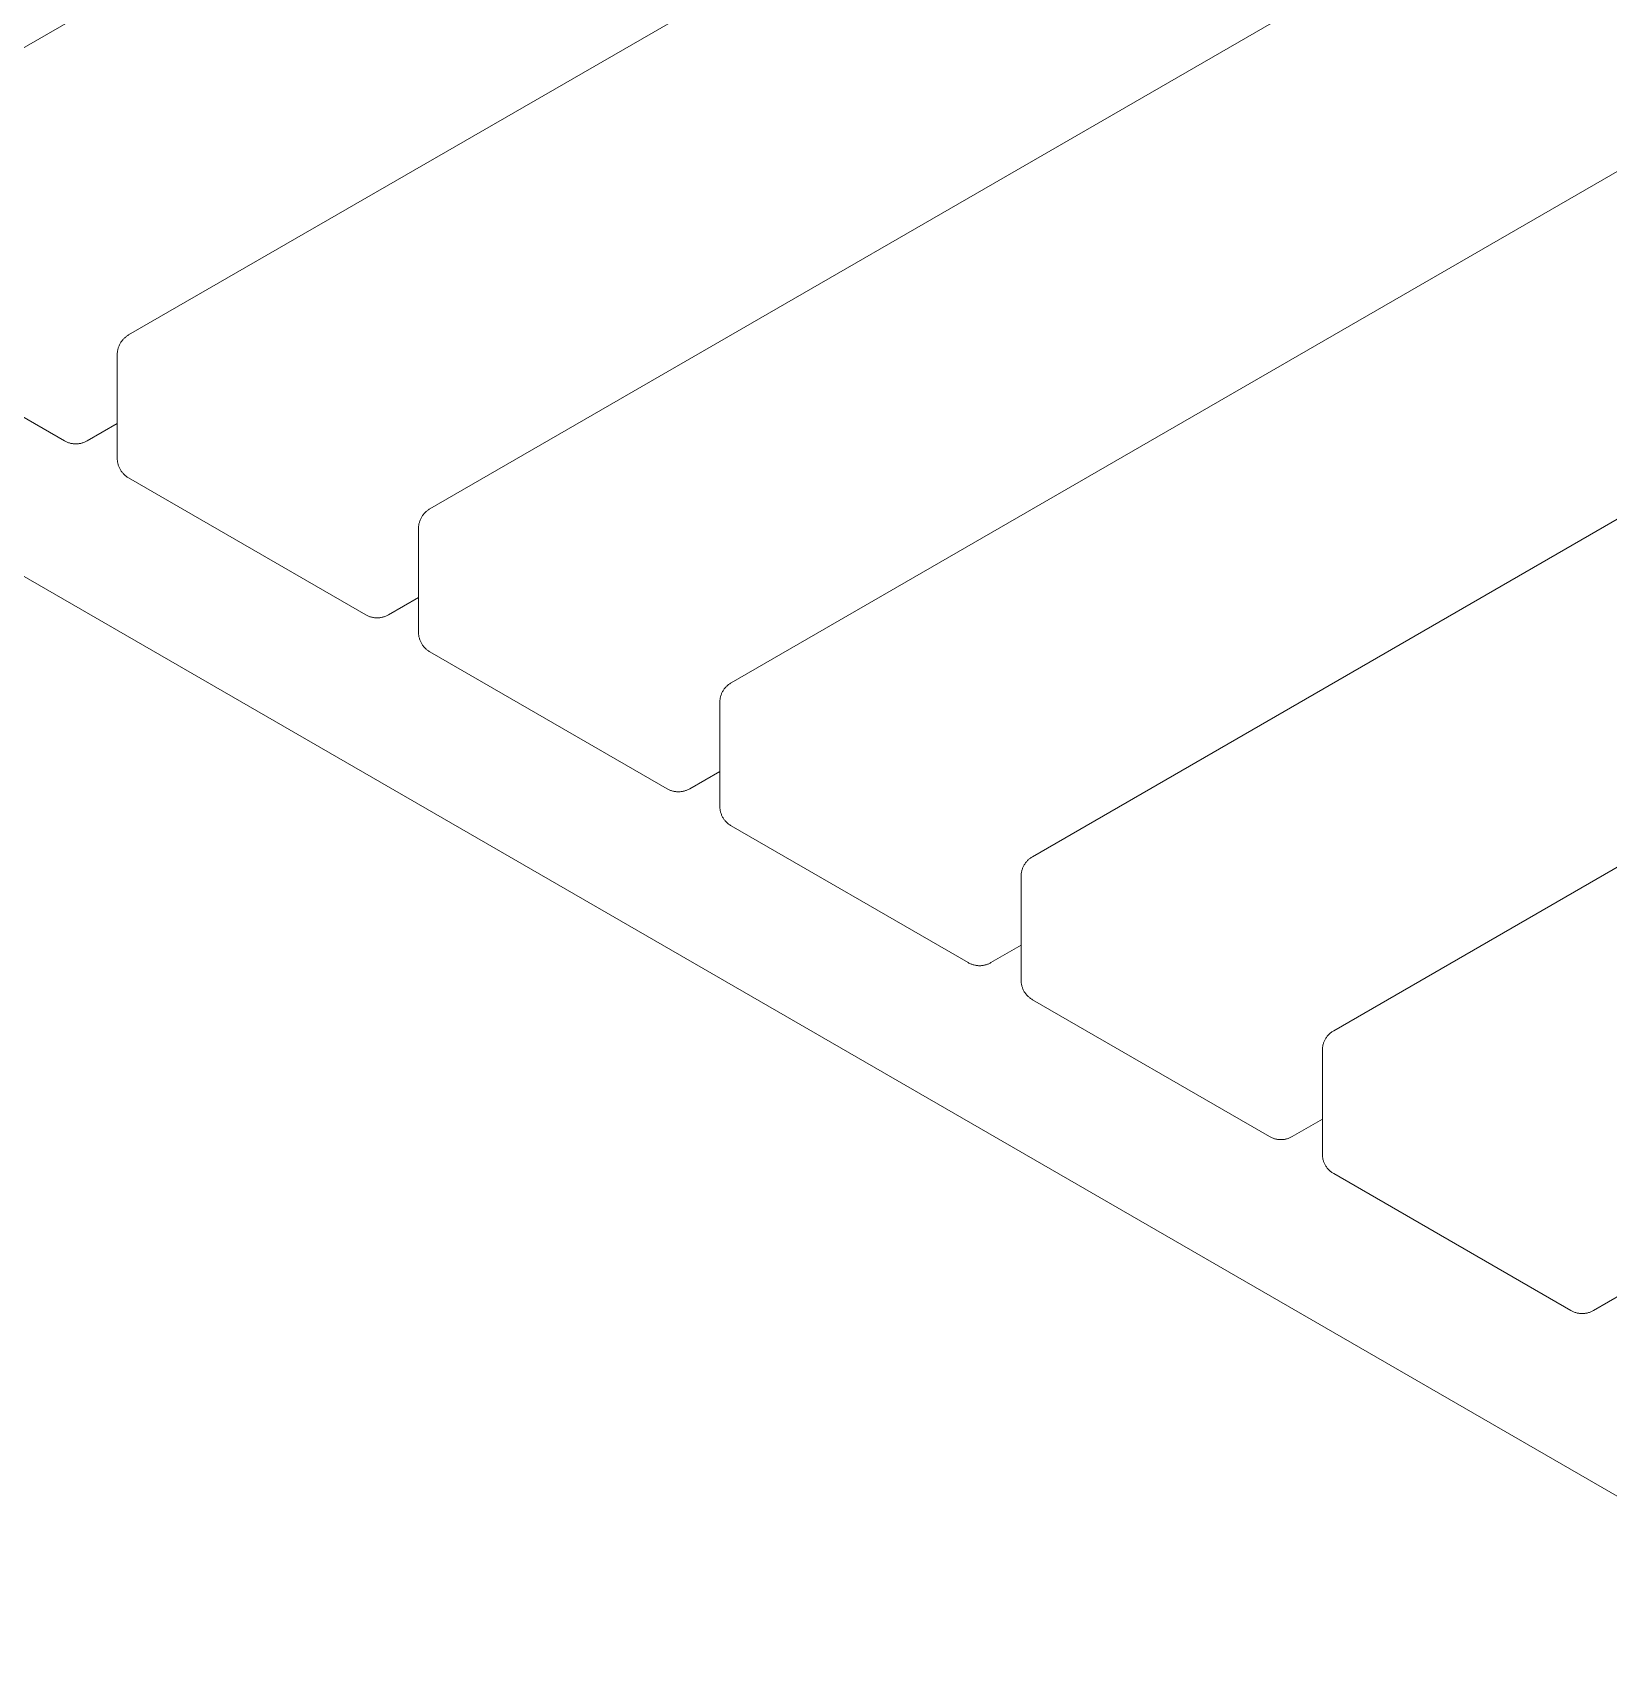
# Model space of a CAD drawing. Header units: inches. Extents: x -2 to 171, y -5 to 121.
# Drawn here: x 147.93 to 156.93, y 43.64 to 52.9 of the extents above; entities that cross this region are included whole.
import ezdxf

# ---------------------------------------------------------------- set-up
doc = ezdxf.new("R2010")
doc.units = ezdxf.units.IN
doc.layers.add('ZANO_R', color=7, linetype='Continuous', lineweight=0)

msp = doc.modelspace()

# ---------------------------------------------------------------- linework, layer by layer
at = {"layer": 'ZANO_R'}
for p, q in [((125.94568, 62.45379), (158.53735, 43.63698)), ((146.75426, 52.16382), (154.81063, 56.81516)), ((148.47539, 51.17012), (156.53176, 55.82147)), ((150.19653, 50.17642), (158.25289, 54.82777)), ((151.91766, 49.18273), (159.97403, 53.83407)), ((153.63879, 48.18903), (161.69516, 52.84037)), ((155.35993, 47.19533), (163.41629, 51.84668)), ((148.10919, 50.5653), (146.75426, 51.34758)), ((148.42911, 51.12461), (148.43143, 51.12833)), ((148.43143, 51.12833), (148.43386, 51.13196)), ((148.43386, 51.13196), (148.43642, 51.1355)), ((148.43642, 51.1355), (148.4391, 51.13896)), ((148.4391, 51.13896), (148.44189, 51.14233)), ((148.44189, 51.14233), (148.4448, 51.1456)), ((148.4448, 51.1456), (148.44781, 51.14877)), ((148.44781, 51.14877), (148.45093, 51.15183)), ((148.45093, 51.15183), (148.45415, 51.15479)), ((148.45415, 51.15479), (148.45747, 51.15764)), ((148.45747, 51.15764), (148.46088, 51.16038)), ((148.46088, 51.16038), (148.46438, 51.16299)), ((148.46438, 51.16299), (148.46797, 51.16549)), ((148.46797, 51.16549), (148.47164, 51.16787)), ((148.47164, 51.16787), (148.47539, 51.17012)), ((148.41066, 51.05799), (148.41073, 51.06237)), ((148.41066, 50.466), (148.41066, 51.05799)), ((148.41073, 51.06237), (148.41095, 51.06673)), ((148.41095, 51.06673), (148.41132, 51.07109)), ((148.41132, 51.07109), (148.41184, 51.07543)), ((148.41184, 51.07543), (148.4125, 51.07976)), ((148.4125, 51.07976), (148.41331, 51.08406)), ((148.41331, 51.08406), (148.41426, 51.08832)), ((148.41426, 51.08832), (148.41536, 51.09256)), ((148.41536, 51.09256), (148.4166, 51.09675)), ((148.4166, 51.09675), (148.41797, 51.1009)), ((148.41797, 51.1009), (148.41949, 51.105)), ((148.41949, 51.105), (148.42115, 51.10905)), ((148.42115, 51.10905), (148.42294, 51.11304)), ((148.42294, 51.11304), (148.42487, 51.11697)), ((148.42487, 51.11697), (148.42693, 51.12083)), ((148.42693, 51.12083), (148.42911, 51.12461)), ((148.41066, 50.6646), (148.23867, 50.5653)), ((148.11302, 50.56318), (148.10919, 50.5653)), ((148.11691, 50.56119), (148.11302, 50.56318)), ((148.12087, 50.55933), (148.11691, 50.56119)), ((148.12489, 50.55761), (148.12087, 50.55933)), ((148.12896, 50.55602), (148.12489, 50.55761)), ((148.13309, 50.55457), (148.12896, 50.55602)), ((148.13726, 50.55326), (148.13309, 50.55457)), ((148.14148, 50.55209), (148.13726, 50.55326)), ((148.14573, 50.55107), (148.14148, 50.55209)), ((148.15001, 50.55019), (148.14573, 50.55107)), ((148.15432, 50.54945), (148.15001, 50.55019)), ((148.15866, 50.54886), (148.15432, 50.54945)), ((148.16301, 50.54842), (148.15866, 50.54886)), ((148.16737, 50.54812), (148.16301, 50.54842)), ((148.17174, 50.54798), (148.16737, 50.54812)), ((148.17612, 50.54798), (148.17174, 50.54798)), ((148.18049, 50.54812), (148.17612, 50.54798)), ((148.18485, 50.54842), (148.18049, 50.54812)), ((148.1892, 50.54886), (148.18485, 50.54842)), ((148.19354, 50.54945), (148.1892, 50.54886)), ((148.19785, 50.55019), (148.19354, 50.54945)), ((148.20213, 50.55107), (148.19785, 50.55019)), ((148.20638, 50.55209), (148.20213, 50.55107)), ((148.2106, 50.55326), (148.20638, 50.55209)), ((148.21477, 50.55457), (148.2106, 50.55326)), ((148.2189, 50.55602), (148.21477, 50.55457)), ((148.22297, 50.55761), (148.2189, 50.55602)), ((148.22699, 50.55933), (148.22297, 50.55761)), ((148.23095, 50.56119), (148.22699, 50.55933)), ((148.23484, 50.56318), (148.23095, 50.56119)), ((148.23867, 50.5653), (148.23484, 50.56318)), ((148.41073, 50.46163), (148.41066, 50.466)), ((148.41095, 50.45726), (148.41073, 50.46163)), ((148.41132, 50.45291), (148.41095, 50.45726)), ((148.41184, 50.44856), (148.41132, 50.45291)), ((148.4125, 50.44424), (148.41184, 50.44856)), ((148.41331, 50.43994), (148.4125, 50.44424)), ((148.41426, 50.43567), (148.41331, 50.43994)), ((148.41536, 50.43144), (148.41426, 50.43567)), ((148.4166, 50.42725), (148.41536, 50.43144)), ((148.41797, 50.4231), (148.4166, 50.42725)), ((148.41949, 50.41899), (148.41797, 50.4231)), ((148.42115, 50.41495), (148.41949, 50.41899)), ((148.42294, 50.41096), (148.42115, 50.41495)), ((148.42487, 50.40703), (148.42294, 50.41096)), ((148.42693, 50.40317), (148.42487, 50.40703)), ((148.42911, 50.39938), (148.42693, 50.40317)), ((148.43143, 50.39567), (148.42911, 50.39938)), ((148.43386, 50.39204), (148.43143, 50.39567)), ((148.43642, 50.38849), (148.43386, 50.39204)), ((148.4391, 50.38504), (148.43642, 50.38849)), ((148.44189, 50.38167), (148.4391, 50.38504)), ((148.4448, 50.3784), (148.44189, 50.38167)), ((148.44781, 50.37523), (148.4448, 50.3784)), ((148.45093, 50.37216), (148.44781, 50.37523)), ((148.45415, 50.36921), (148.45093, 50.37216)), ((148.45747, 50.36636), (148.45415, 50.36921)), ((148.46088, 50.36362), (148.45747, 50.36636)), ((148.46438, 50.361), (148.46088, 50.36362)), ((148.46797, 50.35851), (148.46438, 50.361)), ((148.47164, 50.35613), (148.46797, 50.35851)), ((148.47539, 50.35388), (148.47164, 50.35613)), ((149.83033, 49.57161), (148.47539, 50.35388)), ((150.13773, 50.10306), (150.13911, 50.10721)), ((150.13911, 50.10721), (150.14063, 50.11131)), ((150.14063, 50.11131), (150.14228, 50.11535)), ((150.14228, 50.11535), (150.14408, 50.11934)), ((150.14408, 50.11934), (150.146, 50.12327)), ((150.146, 50.12327), (150.14806, 50.12713)), ((150.14806, 50.12713), (150.15025, 50.13092)), ((150.15025, 50.13092), (150.15256, 50.13463)), ((150.15256, 50.13463), (150.155, 50.13826)), ((150.155, 50.13826), (150.15756, 50.14181)), ((150.15756, 50.14181), (150.16023, 50.14526)), ((150.16023, 50.14526), (150.16302, 50.14863)), ((150.16302, 50.14863), (150.16593, 50.1519)), ((150.16593, 50.1519), (150.16894, 50.15507)), ((150.16894, 50.15507), (150.17206, 50.15814)), ((150.17206, 50.15814), (150.17528, 50.1611)), ((150.17528, 50.1611), (150.1786, 50.16394)), ((150.1786, 50.16394), (150.18201, 50.16668)), ((150.18201, 50.16668), (150.18551, 50.1693)), ((150.18551, 50.1693), (150.1891, 50.1718)), ((150.1891, 50.1718), (150.19278, 50.17417)), ((150.19278, 50.17417), (150.19653, 50.17642)), ((150.13179, 50.0643), (150.13186, 50.06867)), ((150.13179, 49.47231), (150.13179, 50.0643)), ((150.13186, 50.06867), (150.13209, 50.07304)), ((150.13209, 50.07304), (150.13246, 50.0774)), ((150.13246, 50.0774), (150.13297, 50.08174)), ((150.13297, 50.08174), (150.13363, 50.08606)), ((150.13363, 50.08606), (150.13444, 50.09036)), ((150.13444, 50.09036), (150.13539, 50.09463)), ((150.13539, 50.09463), (150.13649, 50.09886)), ((150.13649, 50.09886), (150.13773, 50.10306)), ((150.13179, 49.67091), (149.9598, 49.57161)), ((149.83415, 49.56948), (149.83033, 49.57161)), ((149.83804, 49.56749), (149.83415, 49.56948)), ((149.842, 49.56563), (149.83804, 49.56749)), ((149.84602, 49.56391), (149.842, 49.56563)), ((149.8501, 49.56232), (149.84602, 49.56391)), ((149.85422, 49.56087), (149.8501, 49.56232)), ((149.8584, 49.55956), (149.85422, 49.56087)), ((149.86261, 49.55839), (149.8584, 49.55956)), ((149.86686, 49.55737), (149.86261, 49.55839)), ((149.87115, 49.55649), (149.86686, 49.55737)), ((149.87546, 49.55575), (149.87115, 49.55649)), ((149.87979, 49.55517), (149.87546, 49.55575)), ((149.88414, 49.55472), (149.87979, 49.55517)), ((149.88851, 49.55443), (149.88414, 49.55472)), ((149.89288, 49.55428), (149.88851, 49.55443)), ((149.89725, 49.55428), (149.89288, 49.55428)), ((149.90162, 49.55443), (149.89725, 49.55428)), ((149.90598, 49.55472), (149.90162, 49.55443)), ((149.91033, 49.55517), (149.90598, 49.55472)), ((149.91467, 49.55575), (149.91033, 49.55517)), ((149.91898, 49.55649), (149.91467, 49.55575)), ((149.92326, 49.55737), (149.91898, 49.55649)), ((149.92752, 49.55839), (149.92326, 49.55737)), ((149.93173, 49.55956), (149.92752, 49.55839)), ((149.9359, 49.56087), (149.93173, 49.55956)), ((149.94003, 49.56232), (149.9359, 49.56087)), ((149.9441, 49.56391), (149.94003, 49.56232)), ((149.94812, 49.56563), (149.9441, 49.56391)), ((149.95208, 49.56749), (149.94812, 49.56563)), ((149.95597, 49.56948), (149.95208, 49.56749)), ((149.9598, 49.57161), (149.95597, 49.56948)), ((150.13186, 49.46793), (150.13179, 49.47231)), ((150.13209, 49.46357), (150.13186, 49.46793)), ((150.13246, 49.45921), (150.13209, 49.46357)), ((150.13297, 49.45487), (150.13246, 49.45921)), ((150.13363, 49.45054), (150.13297, 49.45487)), ((150.13444, 49.44625), (150.13363, 49.45054)), ((150.13539, 49.44198), (150.13444, 49.44625)), ((150.13649, 49.43774), (150.13539, 49.44198)), ((150.13773, 49.43355), (150.13649, 49.43774)), ((150.13911, 49.4294), (150.13773, 49.43355)), ((150.14063, 49.4253), (150.13911, 49.4294)), ((150.14228, 49.42125), (150.14063, 49.4253)), ((150.14408, 49.41726), (150.14228, 49.42125)), ((150.146, 49.41333), (150.14408, 49.41726)), ((150.14806, 49.40948), (150.146, 49.41333)), ((150.15025, 49.40569), (150.14806, 49.40948)), ((150.15256, 49.40198), (150.15025, 49.40569)), ((150.155, 49.39834), (150.15256, 49.40198)), ((150.15756, 49.3948), (150.155, 49.39834)), ((150.16023, 49.39134), (150.15756, 49.3948)), ((150.16302, 49.38797), (150.16023, 49.39134)), ((150.16593, 49.3847), (150.16302, 49.38797)), ((150.16894, 49.38153), (150.16593, 49.3847)), ((150.17206, 49.37847), (150.16894, 49.38153)), ((150.17528, 49.37551), (150.17206, 49.37847)), ((150.1786, 49.37266), (150.17528, 49.37551)), ((150.18201, 49.36993), (150.1786, 49.37266)), ((150.18551, 49.36731), (150.18201, 49.36993)), ((150.1891, 49.36481), (150.18551, 49.36731)), ((150.19278, 49.36243), (150.1891, 49.36481)), ((150.19653, 49.36018), (150.19278, 49.36243)), ((151.55146, 48.57791), (150.19653, 49.36018)), ((151.91024, 49.1781), (151.91391, 49.18047)), ((151.91391, 49.18047), (151.91766, 49.18273)), ((151.85359, 49.0837), (151.8541, 49.08804)), ((151.8541, 49.08804), (151.85477, 49.09236)), ((151.85477, 49.09236), (151.85557, 49.09666)), ((151.85557, 49.09666), (151.85653, 49.10093)), ((151.85653, 49.10093), (151.85762, 49.10516)), ((151.85762, 49.10516), (151.85886, 49.10936)), ((151.85886, 49.10936), (151.86024, 49.11351)), ((151.86024, 49.11351), (151.86176, 49.11761)), ((151.86176, 49.11761), (151.86342, 49.12166)), ((151.86342, 49.12166), (151.86521, 49.12565)), ((151.86521, 49.12565), (151.86713, 49.12957)), ((151.86713, 49.12957), (151.86919, 49.13343)), ((151.86919, 49.13343), (151.87138, 49.13722)), ((151.87138, 49.13722), (151.87369, 49.14093)), ((151.87369, 49.14093), (151.87613, 49.14456)), ((151.87613, 49.14456), (151.87869, 49.14811)), ((151.87869, 49.14811), (151.88137, 49.15157)), ((151.88137, 49.15157), (151.88416, 49.15493)), ((151.88416, 49.15493), (151.88706, 49.1582)), ((151.88706, 49.1582), (151.89008, 49.16137)), ((151.89008, 49.16137), (151.89319, 49.16444)), ((151.89319, 49.16444), (151.89641, 49.1674)), ((151.89641, 49.1674), (151.89973, 49.17025)), ((151.89973, 49.17025), (151.90314, 49.17298)), ((151.90314, 49.17298), (151.90665, 49.1756)), ((151.90665, 49.1756), (151.91024, 49.1781)), ((151.85292, 49.0706), (151.853, 49.07497)), ((151.85292, 48.47861), (151.85292, 49.0706)), ((151.853, 49.07497), (151.85322, 49.07934)), ((151.85322, 49.07934), (151.85359, 49.0837)), ((151.85292, 48.67721), (151.68093, 48.57791)), ((151.55528, 48.57579), (151.55146, 48.57791)), ((151.55918, 48.5738), (151.55528, 48.57579)), ((151.56314, 48.57194), (151.55918, 48.5738)), ((151.56716, 48.57021), (151.56314, 48.57194)), ((151.57123, 48.56862), (151.56716, 48.57021)), ((151.57536, 48.56717), (151.57123, 48.56862)), ((151.57953, 48.56587), (151.57536, 48.56717)), ((151.58374, 48.5647), (151.57953, 48.56587)), ((151.588, 48.56367), (151.58374, 48.5647)), ((151.59228, 48.56279), (151.588, 48.56367)), ((151.59659, 48.56206), (151.59228, 48.56279)), ((151.60092, 48.56147), (151.59659, 48.56206)), ((151.60528, 48.56103), (151.60092, 48.56147)), ((151.60964, 48.56073), (151.60528, 48.56103)), ((151.61401, 48.56058), (151.60964, 48.56073)), ((151.61838, 48.56058), (151.61401, 48.56058)), ((151.62275, 48.56073), (151.61838, 48.56058)), ((151.62712, 48.56103), (151.62275, 48.56073)), ((151.63147, 48.56147), (151.62712, 48.56103)), ((151.6358, 48.56206), (151.63147, 48.56147)), ((151.64011, 48.56279), (151.6358, 48.56206)), ((151.6444, 48.56367), (151.64011, 48.56279)), ((151.64865, 48.5647), (151.6444, 48.56367)), ((151.65286, 48.56587), (151.64865, 48.5647)), ((151.65704, 48.56717), (151.65286, 48.56587)), ((151.66116, 48.56862), (151.65704, 48.56717)), ((151.66524, 48.57021), (151.66116, 48.56862)), ((151.66926, 48.57194), (151.66524, 48.57021)), ((151.67321, 48.5738), (151.66926, 48.57194)), ((151.67711, 48.57579), (151.67321, 48.5738)), ((151.68093, 48.57791), (151.67711, 48.57579)), ((151.853, 48.47424), (151.85292, 48.47861)), ((151.85322, 48.46987), (151.853, 48.47424)), ((151.85359, 48.46551), (151.85322, 48.46987)), ((151.8541, 48.46117), (151.85359, 48.46551)), ((151.85477, 48.45685), (151.8541, 48.46117)), ((151.85557, 48.45255), (151.85477, 48.45685)), ((151.85653, 48.44828), (151.85557, 48.45255)), ((151.85762, 48.44405), (151.85653, 48.44828)), ((151.85886, 48.43985), (151.85762, 48.44405)), ((151.86024, 48.4357), (151.85886, 48.43985)), ((151.86176, 48.4316), (151.86024, 48.4357)), ((151.86342, 48.42755), (151.86176, 48.4316)), ((151.86521, 48.42356), (151.86342, 48.42755)), ((151.86713, 48.41964), (151.86521, 48.42356)), ((151.86919, 48.41578), (151.86713, 48.41964)), ((151.87138, 48.41199), (151.86919, 48.41578)), ((151.87369, 48.40828), (151.87138, 48.41199)), ((151.87613, 48.40465), (151.87369, 48.40828)), ((151.87869, 48.4011), (151.87613, 48.40465)), ((151.88137, 48.39764), (151.87869, 48.4011)), ((151.88416, 48.39428), (151.88137, 48.39764)), ((151.88706, 48.39101), (151.88416, 48.39428)), ((151.89008, 48.38784), (151.88706, 48.39101)), ((151.89319, 48.38477), (151.89008, 48.38784)), ((151.89641, 48.38181), (151.89319, 48.38477)), ((151.89973, 48.37896), (151.89641, 48.38181)), ((151.90314, 48.37623), (151.89973, 48.37896)), ((151.90665, 48.37361), (151.90314, 48.37623)), ((151.91024, 48.37111), (151.90665, 48.37361)), ((151.91391, 48.36874), (151.91024, 48.37111)), ((151.91766, 48.36649), (151.91391, 48.36874)), ((153.27259, 47.58421), (151.91766, 48.36649)), ((153.6025, 48.15787), (153.60529, 48.16124)), ((153.60529, 48.16124), (153.6082, 48.16451)), ((153.6082, 48.16451), (153.61121, 48.16768)), ((153.61121, 48.16768), (153.61433, 48.17074)), ((153.61433, 48.17074), (153.61755, 48.1737)), ((153.61755, 48.1737), (153.62087, 48.17655)), ((153.62087, 48.17655), (153.62428, 48.17929)), ((153.62428, 48.17929), (153.62778, 48.1819)), ((153.62778, 48.1819), (153.63137, 48.1844)), ((153.63137, 48.1844), (153.63504, 48.18678)), ((153.63504, 48.18678), (153.63879, 48.18903)), ((153.57406, 48.0769), (153.57413, 48.08128)), ((153.57406, 47.48491), (153.57406, 48.0769)), ((153.57413, 48.08128), (153.57435, 48.08564)), ((153.57435, 48.08564), (153.57472, 48.09)), ((153.57472, 48.09), (153.57524, 48.09434)), ((153.57524, 48.09434), (153.5759, 48.09867)), ((153.5759, 48.09867), (153.57671, 48.10297)), ((153.57671, 48.10297), (153.57766, 48.10723)), ((153.57766, 48.10723), (153.57876, 48.11147)), ((153.57876, 48.11147), (153.57999, 48.11566)), ((153.57999, 48.11566), (153.58137, 48.11981)), ((153.58137, 48.11981), (153.58289, 48.12391)), ((153.58289, 48.12391), (153.58455, 48.12796)), ((153.58455, 48.12796), (153.58634, 48.13195)), ((153.58634, 48.13195), (153.58827, 48.13588)), ((153.58827, 48.13588), (153.59033, 48.13974)), ((153.59033, 48.13974), (153.59251, 48.14352)), ((153.59251, 48.14352), (153.59483, 48.14723)), ((153.59483, 48.14723), (153.59726, 48.15087)), ((153.59726, 48.15087), (153.59982, 48.15441)), ((153.59982, 48.15441), (153.6025, 48.15787)), ((153.57406, 47.68351), (153.40206, 47.58421)), ((153.27642, 47.58209), (153.27259, 47.58421)), ((153.28031, 47.5801), (153.27642, 47.58209)), ((153.28427, 47.57824), (153.28031, 47.5801)), ((153.28829, 47.57652), (153.28427, 47.57824)), ((153.29236, 47.57493), (153.28829, 47.57652)), ((153.29649, 47.57348), (153.29236, 47.57493)), ((153.30066, 47.57217), (153.29649, 47.57348)), ((153.30488, 47.571), (153.30066, 47.57217)), ((153.30913, 47.56998), (153.30488, 47.571)), ((153.31341, 47.5691), (153.30913, 47.56998)), ((153.31772, 47.56836), (153.31341, 47.5691)), ((153.32206, 47.56777), (153.31772, 47.56836)), ((153.32641, 47.56733), (153.32206, 47.56777)), ((153.33077, 47.56703), (153.32641, 47.56733)), ((153.33514, 47.56689), (153.33077, 47.56703)), ((153.33952, 47.56689), (153.33514, 47.56689)), ((153.34389, 47.56703), (153.33952, 47.56689)), ((153.34825, 47.56733), (153.34389, 47.56703)), ((153.3526, 47.56777), (153.34825, 47.56733)), ((153.35693, 47.56836), (153.3526, 47.56777)), ((153.36125, 47.5691), (153.35693, 47.56836)), ((153.36553, 47.56998), (153.36125, 47.5691)), ((153.36978, 47.571), (153.36553, 47.56998)), ((153.374, 47.57217), (153.36978, 47.571)), ((153.37817, 47.57348), (153.374, 47.57217)), ((153.3823, 47.57493), (153.37817, 47.57348)), ((153.38637, 47.57652), (153.3823, 47.57493)), ((153.39039, 47.57824), (153.38637, 47.57652)), ((153.39435, 47.5801), (153.39039, 47.57824)), ((153.39824, 47.58209), (153.39435, 47.5801)), ((153.40206, 47.58421), (153.39824, 47.58209)), ((153.57413, 47.48054), (153.57406, 47.48491)), ((153.57435, 47.47617), (153.57413, 47.48054)), ((153.57472, 47.47182), (153.57435, 47.47617)), ((153.57524, 47.46747), (153.57472, 47.47182)), ((153.5759, 47.46315), (153.57524, 47.46747)), ((153.57671, 47.45885), (153.5759, 47.46315)), ((153.57766, 47.45458), (153.57671, 47.45885)), ((153.57876, 47.45035), (153.57766, 47.45458)), ((153.57999, 47.44616), (153.57876, 47.45035)), ((153.58137, 47.44201), (153.57999, 47.44616)), ((153.58289, 47.4379), (153.58137, 47.44201)), ((153.58455, 47.43386), (153.58289, 47.4379)), ((153.58634, 47.42987), (153.58455, 47.43386)), ((153.58827, 47.42594), (153.58634, 47.42987)), ((153.59033, 47.42208), (153.58827, 47.42594)), ((153.59251, 47.41829), (153.59033, 47.42208)), ((153.59483, 47.41458), (153.59251, 47.41829)), ((153.59726, 47.41095), (153.59483, 47.41458)), ((153.59982, 47.4074), (153.59726, 47.41095)), ((153.6025, 47.40395), (153.59982, 47.4074)), ((153.60529, 47.40058), (153.6025, 47.40395)), ((153.6082, 47.39731), (153.60529, 47.40058)), ((153.61121, 47.39414), (153.6082, 47.39731)), ((153.61433, 47.39107), (153.61121, 47.39414)), ((153.61755, 47.38812), (153.61433, 47.39107)), ((153.62087, 47.38527), (153.61755, 47.38812)), ((153.62428, 47.38253), (153.62087, 47.38527)), ((153.62778, 47.37991), (153.62428, 47.38253)), ((153.63137, 47.37742), (153.62778, 47.37991)), ((153.63504, 47.37504), (153.63137, 47.37742)), ((153.63879, 47.37279), (153.63504, 47.37504)), ((154.99373, 46.59052), (153.63879, 47.37279)), ((155.30748, 47.13825), (155.3094, 47.14218)), ((155.3094, 47.14218), (155.31146, 47.14604)), ((155.31146, 47.14604), (155.31365, 47.14983)), ((155.31365, 47.14983), (155.31596, 47.15354)), ((155.31596, 47.15354), (155.3184, 47.15717)), ((155.3184, 47.15717), (155.32096, 47.16072)), ((155.32096, 47.16072), (155.32363, 47.16417)), ((155.32363, 47.16417), (155.32642, 47.16754)), ((155.32642, 47.16754), (155.32933, 47.17081)), ((155.32933, 47.17081), (155.33234, 47.17398)), ((155.33234, 47.17398), (155.33546, 47.17705)), ((155.33546, 47.17705), (155.33868, 47.18001)), ((155.33868, 47.18001), (155.342, 47.18285)), ((155.342, 47.18285), (155.34541, 47.18559)), ((155.34541, 47.18559), (155.34891, 47.18821)), ((155.34891, 47.18821), (155.3525, 47.19071)), ((155.3525, 47.19071), (155.35618, 47.19308)), ((155.35618, 47.19308), (155.35993, 47.19533)), ((155.29519, 47.08321), (155.29526, 47.08758)), ((155.29519, 46.49122), (155.29519, 47.08321)), ((155.29526, 47.08758), (155.29549, 47.09195)), ((155.29549, 47.09195), (155.29585, 47.09631)), ((155.29585, 47.09631), (155.29637, 47.10065)), ((155.29637, 47.10065), (155.29703, 47.10497)), ((155.29703, 47.10497), (155.29784, 47.10927)), ((155.29784, 47.10927), (155.29879, 47.11354)), ((155.29879, 47.11354), (155.29989, 47.11777)), ((155.29989, 47.11777), (155.30113, 47.12197)), ((155.30113, 47.12197), (155.30251, 47.12612)), ((155.30251, 47.12612), (155.30403, 47.13022)), ((155.30403, 47.13022), (155.30568, 47.13426)), ((155.30568, 47.13426), (155.30748, 47.13825)), ((155.29519, 46.68982), (155.1232, 46.59052)), ((154.99755, 46.58839), (154.99373, 46.59052)), ((155.00144, 46.5864), (154.99755, 46.58839)), ((155.0054, 46.58454), (155.00144, 46.5864)), ((155.11548, 46.5864), (155.11152, 46.58454)), ((155.11937, 46.58839), (155.11548, 46.5864)), ((155.1232, 46.59052), (155.11937, 46.58839)), ((155.00942, 46.58282), (155.0054, 46.58454)), ((155.0135, 46.58123), (155.00942, 46.58282)), ((155.01762, 46.57978), (155.0135, 46.58123)), ((155.0218, 46.57847), (155.01762, 46.57978)), ((155.02601, 46.5773), (155.0218, 46.57847)), ((155.03026, 46.57628), (155.02601, 46.5773)), ((155.03455, 46.5754), (155.03026, 46.57628)), ((155.03886, 46.57466), (155.03455, 46.5754)), ((155.04319, 46.57408), (155.03886, 46.57466)), ((155.04754, 46.57363), (155.04319, 46.57408)), ((155.05191, 46.57334), (155.04754, 46.57363)), ((155.05628, 46.57319), (155.05191, 46.57334)), ((155.06065, 46.57319), (155.05628, 46.57319)), ((155.06502, 46.57334), (155.06065, 46.57319)), ((155.06938, 46.57363), (155.06502, 46.57334)), ((155.07373, 46.57408), (155.06938, 46.57363)), ((155.07807, 46.57466), (155.07373, 46.57408)), ((155.08238, 46.5754), (155.07807, 46.57466)), ((155.08666, 46.57628), (155.08238, 46.5754)), ((155.09091, 46.5773), (155.08666, 46.57628)), ((155.09513, 46.57847), (155.09091, 46.5773)), ((155.0993, 46.57978), (155.09513, 46.57847)), ((155.10343, 46.58123), (155.0993, 46.57978)), ((155.1075, 46.58282), (155.10343, 46.58123)), ((155.11152, 46.58454), (155.1075, 46.58282)), ((155.29526, 46.48684), (155.29519, 46.49122)), ((155.29549, 46.48248), (155.29526, 46.48684)), ((155.29585, 46.47812), (155.29549, 46.48248)), ((155.29637, 46.47378), (155.29585, 46.47812)), ((155.29703, 46.46945), (155.29637, 46.47378)), ((155.29784, 46.46515), (155.29703, 46.46945)), ((155.29879, 46.46089), (155.29784, 46.46515)), ((155.29989, 46.45665), (155.29879, 46.46089)), ((155.30113, 46.45246), (155.29989, 46.45665)), ((155.30251, 46.44831), (155.30113, 46.45246)), ((155.30403, 46.44421), (155.30251, 46.44831)), ((155.30568, 46.44016), (155.30403, 46.44421)), ((155.30748, 46.43617), (155.30568, 46.44016)), ((155.3094, 46.43224), (155.30748, 46.43617)), ((155.31146, 46.42838), (155.3094, 46.43224)), ((155.31365, 46.4246), (155.31146, 46.42838)), ((155.31596, 46.42089), (155.31365, 46.4246)), ((155.3184, 46.41725), (155.31596, 46.42089)), ((155.32096, 46.41371), (155.3184, 46.41725)), ((155.32363, 46.41025), (155.32096, 46.41371)), ((155.32642, 46.40688), (155.32363, 46.41025)), ((155.32933, 46.40361), (155.32642, 46.40688)), ((155.33234, 46.40044), (155.32933, 46.40361)), ((155.33546, 46.39738), (155.33234, 46.40044)), ((155.33868, 46.39442), (155.33546, 46.39738)), ((155.342, 46.39157), (155.33868, 46.39442)), ((155.34541, 46.38883), (155.342, 46.39157)), ((155.34891, 46.38622), (155.34541, 46.38883)), ((155.3525, 46.38372), (155.34891, 46.38622)), ((155.35618, 46.38134), (155.3525, 46.38372)), ((155.35993, 46.37909), (155.35618, 46.38134)), ((156.71486, 45.59682), (155.35993, 46.37909)), ((157.01632, 45.69612), (156.84433, 45.59682)), ((156.71868, 45.5947), (156.71486, 45.59682)), ((156.72258, 45.59271), (156.71868, 45.5947)), ((156.72654, 45.59085), (156.72258, 45.59271)), ((156.73056, 45.58912), (156.72654, 45.59085)), ((156.73463, 45.58753), (156.73056, 45.58912)), ((156.73876, 45.58608), (156.73463, 45.58753)), ((156.74293, 45.58478), (156.73876, 45.58608)), ((156.74714, 45.58361), (156.74293, 45.58478)), ((156.7514, 45.58258), (156.74714, 45.58361)), ((156.75568, 45.5817), (156.7514, 45.58258)), ((156.75999, 45.58097), (156.75568, 45.5817)), ((156.76432, 45.58038), (156.75999, 45.58097)), ((156.76867, 45.57994), (156.76432, 45.58038)), ((156.77304, 45.57964), (156.76867, 45.57994)), ((156.77741, 45.57949), (156.77304, 45.57964)), ((156.78178, 45.57949), (156.77741, 45.57949)), ((156.78615, 45.57964), (156.78178, 45.57949)), ((156.79052, 45.57994), (156.78615, 45.57964)), ((156.79487, 45.58038), (156.79052, 45.57994)), ((156.7992, 45.58097), (156.79487, 45.58038)), ((156.80351, 45.5817), (156.7992, 45.58097)), ((156.8078, 45.58258), (156.80351, 45.5817)), ((156.81205, 45.58361), (156.8078, 45.58258)), ((156.81626, 45.58478), (156.81205, 45.58361)), ((156.82044, 45.58608), (156.81626, 45.58478)), ((156.82456, 45.58753), (156.82044, 45.58608)), ((156.82864, 45.58912), (156.82456, 45.58753)), ((156.83266, 45.59085), (156.82864, 45.58912)), ((156.83661, 45.59271), (156.83266, 45.59085)), ((156.84051, 45.5947), (156.83661, 45.59271)), ((156.84433, 45.59682), (156.84051, 45.5947))]:
    msp.add_line(p, q, dxfattribs=at)

doc.saveas('drawing.dxf')
